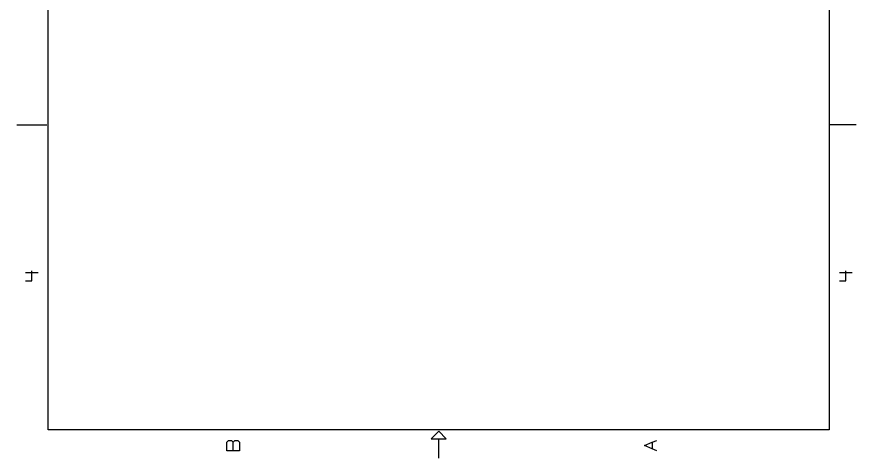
# Model space of a CAD drawing. Extents: x 8 to 288, y -6 to 426.
# Drawn here: x 8.5 to 288, y -6 to 141 of the extents above; entities that cross this region are included whole.
import ezdxf

# ---------------------------------------------------------------- set-up
doc = ezdxf.new("R2010")
doc.units = 0
doc.layers.get('0').update_dxf_attribs({"linetype": 'CONTINUOUS'})

msp = doc.modelspace()

# ---------------------------------------------------------------- linework, layer by layer
at = {"color": 0}
for p, q in [((18.9852, 3.5002), (18.9852, 416.5)), ((278.985, 416.5), (278.985, 3.5002)), ((8.4901, 105), (18.485, 105)), ((287.985, 105), (279.184, 105)), ((13.5268, 53.002), (13.5268, 56.4279)), ((284.526, 53.002), (284.526, 56.4279)), ((11.4432, 55.856), (15.6091, 55.856)), ((282.443, 55.856), (286.61, 55.856)), ((11.4432, 53.002), (13.5268, 53.002)), ((282.443, 53.002), (284.526, 53.002)), ((278.985, 3.5002), (18.9852, 3.5002)), ((148.985, 3), (146.485, 0.5002)), ((151.485, 0.5002), (148.985, 3)), ((146.485, 0.5002), (151.485, 0.5002)), ((148.985, -6), (148.985, 0.5002)), ((78.4433, -0.6435), (78.9644, -0.073)), ((78.4433, -3.4988), (78.4433, -0.6435)), ((78.9644, -0.073), (80.0061, -0.073)), ((80.0061, -0.073), (80.5272, -0.6435)), ((80.5272, -0.6435), (81.0479, -0.073)), ((80.5272, -3.4988), (80.5272, -0.6435)), ((81.0479, -0.073), (82.0882, -0.073)), ((82.0882, -0.073), (82.6093, -0.6435)), ((82.6093, -0.6435), (82.6093, -3.4988)), ((217.443, -1.7859), (220.048, -0.6435)), ((220.048, -2.927), (217.443, -1.7859)), ((220.048, -0.6435), (221.609, -0.073)), ((220.048, -0.6435), (220.048, -2.927)), ((82.6093, -3.4988), (78.4433, -3.4988)), ((221.609, -3.4988), (220.048, -2.927))]:
    msp.add_line(p, q, dxfattribs=at)

doc.saveas('drawing.dxf')
